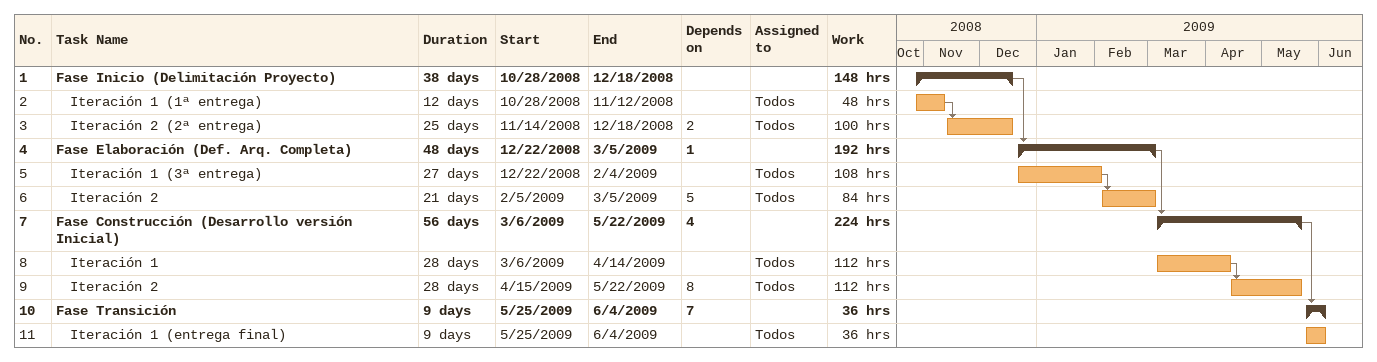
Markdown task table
| ID | Level | Task | Duration | Start | Finish | Predecessors | Resources | Work (h) |
|---|---|---|---|---|---|---|---|---|
| 1 | 1 | **Fase Inicio (Delimitación Proyecto)** | 38d | 2008-10-28 | 2008-12-18 |  |  | 148 |
| 2 | 2 | Iteración 1 (1ª entrega) | 12d | 2008-10-28 | 2008-11-12 |  | Todos | 48 |
| 3 | 2 | Iteración 2 (2ª entrega) | 25d | 2008-11-14 | 2008-12-18 | 2 | Todos | 100 |
| 4 | 1 | **Fase Elaboración (Def. Arq. Completa)** | 48d | 2008-12-22 | 2009-03-05 | 1 |  | 192 |
| 5 | 2 | Iteración 1 (3ª entrega) | 27d | 2008-12-22 | 2009-02-04 |  | Todos | 108 |
| 6 | 2 | Iteración 2 | 21d | 2009-02-05 | 2009-03-05 | 5 | Todos | 84 |
| 7 | 1 | **Fase Construcción (Desarrollo versión Inicial)** | 56d | 2009-03-06 | 2009-05-22 | 4 |  | 224 |
| 8 | 2 | Iteración 1 | 28d | 2009-03-06 | 2009-04-14 |  | Todos | 112 |
| 9 | 2 | Iteración 2 | 28d | 2009-04-15 | 2009-05-22 | 8 | Todos | 112 |
| 10 | 1 | **Fase Transición** | 9d | 2009-05-25 | 2009-06-04 | 7 |  | 36 |
| 11 | 2 | Iteración 1 (entrega final) | 9d | 2009-05-25 | 2009-06-04 |  | Todos | 36 |
